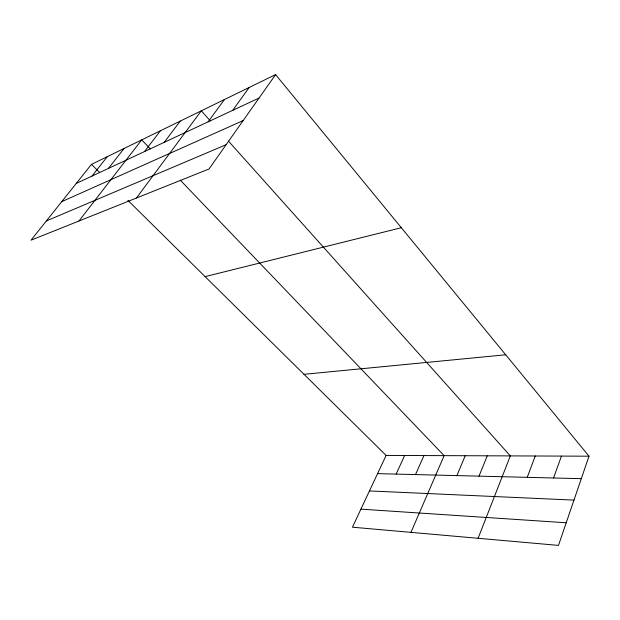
<?xml version="1.0" encoding="UTF-8"?>
<svg xmlns="http://www.w3.org/2000/svg" width="620" height="620" viewBox="0 0 620 620"><rect width="100%" height="100%" fill="white"/><g stroke="black" fill="none" stroke-linecap="round" stroke-linejoin="round"><path stroke-width="0.93" d="M589 456.196L558.481 545.391L352.447 527.194L386.105 455.421L589 456.196L275.575 74.609L91.466 164.377L31 240.196L209.002 168.989L275.575 74.609M553.575 477.989L561.449 456.095M527.232 477.338L535.254 455.995M478.09 538.292L510.33 455.894L228.431 141.089M479.004 476.144L487.258 455.808M456.878 475.602L465.217 455.723M410.952 532.363L444.137 455.646L180.343 180.211M415.501 474.579L423.964 455.568M396.126 474.106L404.635 455.491M232.702 110.344L249.131 87.505M208.111 121.838L224.44 99.541M136.431 198.02L201.322 110.809L210.358 120.908M164.207 142.352L180.257 121.086M144.522 151.543L160.425 130.75M78.942 221.014L141.717 139.872L150.404 148.955M108.477 168.392L124.039 148.49M91.923 176.126L107.314 156.651M76.252 183.45L259.051 98.03M61.736 201.655L243.149 120.582M46.353 220.945L226.137 144.692M205.104 276.636L401.334 227.718M303.986 374.31L505.695 354.779M377.557 473.641L581.312 478.671M369.45 490.932L573.981 500.1M360.918 509.136L566.215 522.776M91.466 164.377L99.58 172.391M127.898 200.361L386.105 455.421"/></g></svg>
